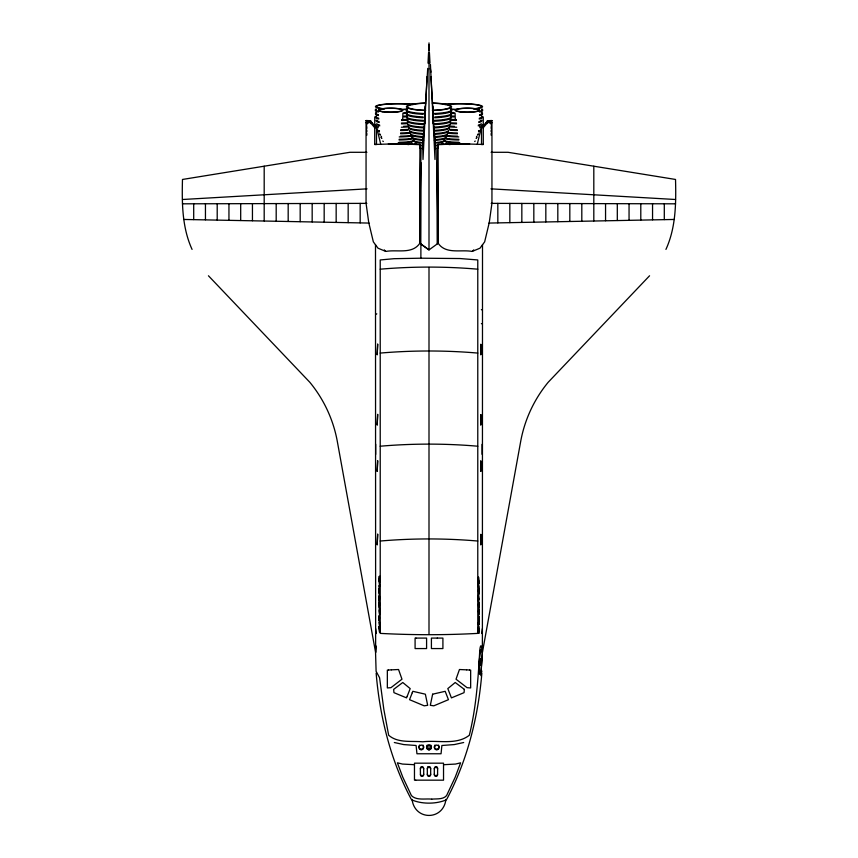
<?xml version="1.0" encoding="UTF-8"?>
<svg xmlns="http://www.w3.org/2000/svg" width="858" height="858" viewBox="0 0 858 858"><rect width="100%" height="100%" fill="white"/><g stroke="black" fill="none" stroke-linecap="round" stroke-linejoin="round"><path stroke-width="1.29" d="M420.881 258.204L460.017 258.537L477.777 259.953L477.777 633.386C445.323 635.156 412.677 635.113 380.223 633.386L380.223 259.953L394.09 258.687L420.881 258.204L420.892 244.015L419.894 243.189L419.894 144.294L406.638 143.929A16.71 0.697 0 0 0 388.331 143.929M482.507 244.627L482.389 652.37L480.834 675.664M420.795 243.951L421.106 162.827M385.435 251.126L385.875 251.415C397.265 249.335 412.205 254.558 419.894 243.189L420.72 148.144L419.894 148.144M455.094 113.074L455.287 119.584M419.894 243.189L420.72 148.144M433.076 123.756L432.829 106.188M438.106 148.144L437.28 148.144L436.894 163.224L437.205 243.951L429 249.914L420.892 244.015L429 249.914L429 42.9M430.426 64.479L434.995 159.491L435.371 139.672L434.47 134.416M481.853 673.122C478.26 716.752 467.406 760.263 446.836 799.098M402.713 119.584L402.906 113.074M427.992 63.16L428.571 52.692M428.71 50.075L429 44.841L429.29 50.075M422.726 149.378L427.713 68.393M481.906 671.031L481.188 673.165M379.397 605.491L379.236 602.96L379.333 605.845M376.233 646.074L375.643 652.466L375.493 244.627M481.724 633.515L482.389 628.614M423.53 134.416L422.629 139.672L423.005 159.491L427.07 76.512M482.464 652.123L520.785 440.894C524.796 419.412 534.277 399.142 548.176 382.282L649.56 275.772M425.171 106.188L424.924 123.756M477.23 144.412L481.906 125.139L484.041 125.032M665.937 249.399C675.954 227.488 676.115 203.078 675.525 179.461L508.075 152.295L491.098 152.295M419.53 745.076L418.843 746.771L419.551 748.508L421.278 749.238L422.994 748.508L423.702 746.76L422.994 745.012M427.284 745.012L426.565 746.76L427.284 748.508L429 749.227L430.716 748.508L431.435 746.76L430.716 745.012M435.006 745.012L434.298 746.76L435.006 748.508L436.722 749.238L438.449 748.508L439.157 746.771L438.47 745.076M445.924 799.42C443.361 820.784 414.618 820.741 412.076 799.42M437.559 774.216C437.398 776.275 434.448 776.158 434.298 774.152M420.366 768.843L421.353 767.363L422.865 767.363L423.702 768.832M423.702 774.152C423.552 776.158 420.602 776.275 420.441 774.216M427.327 768.832L428.163 767.363L429.837 767.363L430.673 768.832M430.673 774.152C430.48 776.233 427.52 776.233 427.327 774.152M434.298 768.832L435.135 767.363L436.647 767.363L437.634 768.843M366.795 123.177L366.859 125.064M366.795 126.544L366.859 128.432M366.795 129.923L366.859 131.8M366.795 133.29L366.859 135.167M473.691 249.893L473.187 250.59M483.29 127.703L487.805 122.319A16.817 0.708 0 0 1 491.945 122.78L489.843 122.78A14.715 0.611 0 0 0 488.91 122.565L486.239 122.383L481.499 127.756L481.499 144.519L483.29 144.466L483.29 127.703L481.499 127.756M491.141 125.064L491.205 123.177M491.141 128.432L491.205 126.544M491.141 131.8L491.205 129.923M491.141 135.167L491.205 133.29M446.492 799.753C436.39 804.246 421.6 804.3 411.508 799.753M437.205 243.951L438.106 243.189L438.106 144.294L451.362 143.929A16.71 0.697 0 0 1 469.669 143.929M472.383 251.351L479.997 248.187L484.652 241.859L489.253 222.608L491.945 203.271L491.945 120.57L487.29 120.924L487.29 123.552M472.565 251.126L472.125 251.415C460.735 249.335 445.795 254.558 438.106 243.189L436.894 162.827M429 749.956L430.716 749.227L431.435 747.479L430.716 745.731L429 745.012L427.284 745.731L426.565 747.479L427.284 749.227L429 749.956L429 744.873M463.674 742.513L454.311 744.572L441.891 745.495L441.055 753.764L416.945 753.764L416.109 745.495L403.689 744.572L394.326 742.513M375.665 314.307L376.801 313.878M375.643 444.176L375.643 454.472M379.054 578.217L379.686 577.981L379.375 581.756L379.054 579.515M380.223 269.187C412.559 266.398 445.441 266.398 477.777 269.187M380.223 353.078C412.559 350.3 445.441 350.3 477.777 353.078M380.223 446.214C412.559 443.425 445.441 443.425 477.777 446.214M380.223 541.033C412.559 538.245 445.441 538.245 477.777 541.033M388.352 670.044L387.344 670.13L387.344 687.944L390.969 687.666L401.973 679.204L398.552 669.519L391.441 669.841M388.449 670.034L391.334 669.851M182.475 199.506L367.052 188.846M371.761 122.383L369.09 122.565A14.715 0.611 0 0 0 368.157 122.78L366.055 122.78A16.817 0.708 0 0 1 370.195 122.319L371.761 122.383L376.501 127.756L376.501 144.519L374.71 144.466L374.71 127.703L370.195 122.319M674.334 219.455L488.91 223.069M486.239 122.383L487.805 122.319M374.71 144.466L390.69 143.972A14.607 0.611 0 0 1 404.268 143.972L417.792 144.594M374.517 125.193L376.094 125.139L380.77 144.412M370.71 123.552L370.71 120.924L366.055 120.57L366.055 203.271L368.747 222.608L373.348 241.859L378.003 248.187L385.617 251.351M443.532 764.703L455.566 764.06L460.607 762.816L455.266 777.058L446.578 795.591C443.178 799.656 436.711 798.669 431.885 799.13M182.475 203.818L366.827 203.367M422.865 766.634L421.192 766.644L420.366 768.125L420.441 774.935C420.602 776.994 423.552 776.876 423.702 774.871L423.702 768.114M366.055 120.57L368.157 120.57A14.715 0.611 0 0 0 370.71 120.924M487.29 120.924A14.715 0.611 0 0 0 489.843 120.57L491.945 120.57M366.902 152.295L349.925 152.295L182.475 179.461C181.885 203.078 182.046 227.488 192.063 249.399M431.713 799.13C425.257 798.423 416.43 800.707 411.422 795.591L402.734 777.058L397.393 762.816L402.434 764.06L414.468 764.703M491.173 203.367L675.525 203.818M435.135 766.634L436.808 766.644L437.634 768.125L437.559 774.935C437.398 776.994 434.448 776.876 434.298 774.871L434.298 768.114M369.09 223.069L183.666 219.455M374.71 127.703L376.501 127.756M481.906 125.139L483.483 125.193M483.29 144.466L467.31 143.972A14.607 0.611 0 0 0 453.732 143.972L440.208 144.594M373.959 125.032L376.094 125.139M466.559 669.841L459.448 669.519L456.027 679.204L467.031 687.666L470.656 687.944L470.656 670.13L469.648 670.044M490.948 188.846L675.525 199.506M466.666 669.851L469.551 670.034M481.381 309.62L482.196 309.92M481.381 323.563L482.196 323.874M208.44 275.772L309.824 382.282C323.723 399.142 333.204 419.412 337.215 440.894L375.536 652.123L376.104 671.299L379.579 677.734L383.837 709.427L388.663 735.231C397.801 743.318 411.518 740.765 422.769 741.805C437.666 739.918 456.542 745.409 469.337 735.231C476.233 707.228 478.163 678.646 479.794 650.053A16.345 1.802 89.7 0 1 481.07 645.795L482.368 649.506M384.813 250.59L384.309 249.893M411.164 799.098C390.594 760.263 379.74 716.752 376.147 673.122M430.287 68.393L430.93 72.147M375.611 628.614L376.276 633.515M430.93 76.512L435.274 149.378M429.429 52.692L430.008 63.16M437.28 148.144L438.106 243.189M664.296 203.711L664.296 219.573M652.552 203.678L652.552 219.777M640.797 203.657L640.797 220.013M629.053 203.636L629.053 220.249M617.31 203.603L617.31 220.485M605.555 203.582L605.555 220.721M593.811 166.205L593.811 220.956M581.81 203.528L581.81 221.192M569.819 203.507L569.819 221.439M557.818 203.485L557.818 221.675M545.827 203.464L545.827 221.922M533.826 203.443L533.826 222.158M521.836 203.421L521.836 222.404M509.834 203.4L509.834 222.64M497.833 203.378L497.833 222.887M489.843 120.57L489.843 122.78M483.258 116.87L483.258 126.276M478.496 622.801L478.496 624.442L478.399 622.769M429 267.428L429 634.47M379.676 584.888L379.676 586.518M379.579 584.92L379.579 586.561M374.742 116.87L374.742 126.276M368.157 120.57L368.157 122.78M360.167 203.378L360.167 222.887M348.166 203.4L348.166 222.64M336.164 203.421L336.164 222.404M324.174 203.443L324.174 222.158M312.173 203.464L312.173 221.922M300.182 203.485L300.182 221.675M288.181 203.507L288.181 221.439M276.19 203.528L276.19 221.192M264.189 166.205L264.189 220.956M252.445 203.582L252.445 220.721M240.69 203.603L240.69 220.485M228.947 203.636L228.947 220.249M217.203 203.657L217.203 220.013M205.448 203.678L205.448 219.777M193.704 203.711L193.704 219.573M408.269 129.376A20.463 2.703 0 0 1 400.707 129.708M378.271 127.735A20.463 2.703 0 0 1 378.271 126.33M408.569 126.887A21.075 2.788 0 0 1 401.34 127.231M379.783 125.869A21.075 2.788 0 0 1 377.681 125.193M407.207 116.785A22.523 2.982 0 0 1 403.871 116.945M378.528 115.562A22.523 2.982 0 0 1 376.276 113.299M407.11 119.401A22.308 2.949 0 0 1 401.533 119.616M378.721 118.179A22.308 2.949 0 0 1 376.49 115.937M412.816 138.138A17.063 2.252 0 0 1 399.152 139.264M381.553 137.591A17.063 2.252 0 0 1 381.553 136.422M407.711 122.769A21.868 2.896 0 0 1 401.458 123.037M379.097 121.622A21.868 2.896 0 0 1 376.169 120.174M412.516 138.91A16.72 2.209 0 0 1 399.12 140.004M381.896 138.374A16.72 2.209 0 0 1 381.317 137.806M407.078 120.238A22.222 2.939 0 0 1 401.512 120.463M378.796 119.026A22.222 2.939 0 0 1 376.576 116.795M408.665 126.051A21.257 2.81 0 0 1 403.539 126.33M379.633 125.021A21.257 2.81 0 0 1 376.78 123.616M401.437 123.863A21.729 2.874 0 0 0 407.657 123.606A21.257 3.539 0 0 0 423.498 127.07M379.215 122.469A21.729 2.874 0 0 1 377.048 120.281M413.245 140.98A15.208 2.016 0 0 1 398.037 142.996M383.344 141.506A15.208 2.016 0 0 1 382.829 140.98M407.529 109.18A21.439 2.831 0 0 1 401.394 109.438M382.872 108.644A21.439 2.831 0 0 1 382.872 104.633A21.439 2.831 0 0 1 413.191 104.633M411.025 135.457A18.361 2.424 0 0 1 400.429 136.154M380.298 134.374A18.361 2.424 0 0 1 379.676 133.741M407.26 113.31A22.662 2.992 0 0 1 403.904 113.46M378.41 112.066A22.662 2.992 0 0 1 376.147 109.792M407.218 115.948A22.576 2.982 0 0 1 403.882 116.098M378.485 114.704A22.576 2.982 0 0 1 376.233 112.441M407.26 112.452A22.662 2.992 0 0 1 403.904 112.612M378.41 111.218A22.662 2.992 0 0 1 376.147 108.945M407.239 109.374A22.608 2.992 0 0 1 401.576 109.588M384.277 109.009A22.608 2.992 0 0 1 380.566 104.74A22.608 2.992 0 0 1 412.945 104.386M410.403 133.194A19.23 2.542 0 0 1 400.547 133.762M379.461 131.907A19.23 2.542 0 0 1 379.461 130.588M412.827 135.918A18.061 2.392 0 0 1 399.217 136.937M380.598 135.167A18.061 2.392 0 0 1 379.976 134.556M410.896 132.347A19.498 2.574 0 0 1 400.579 132.969M379.204 131.081A19.498 2.574 0 0 1 378.539 130.416M408.151 130.202A20.238 2.681 0 0 1 400.675 130.534M413.095 140.744A15.594 2.059 0 0 1 399.056 142.267M411.529 142.846A13.975 1.845 0 0 1 407.915 144.637M457.293 129.708A20.463 2.703 0 0 1 449.731 129.376M479.729 126.33A20.463 2.703 0 0 1 479.729 127.735M480.319 125.193A21.075 2.788 0 0 1 478.217 125.869M456.66 127.231A21.075 2.788 0 0 1 449.431 126.887M481.724 113.299A22.523 2.982 0 0 1 479.472 115.562M454.129 116.945A22.523 2.982 0 0 1 450.793 116.785M481.51 115.937A22.308 2.949 0 0 1 479.279 118.179M456.467 119.616A22.308 2.949 0 0 1 450.89 119.401M476.447 136.422A17.063 2.252 0 0 1 476.447 137.591M458.848 139.264A17.063 2.252 0 0 1 445.184 138.138M481.831 120.174A21.868 2.896 0 0 1 478.903 121.622M456.542 123.037A21.868 2.896 0 0 1 450.289 122.769M476.683 137.806A16.72 2.209 0 0 1 476.104 138.374M458.88 140.004A16.72 2.209 0 0 1 445.484 138.91M481.424 116.795A22.222 2.939 0 0 1 479.204 119.026M456.488 120.463A22.222 2.939 0 0 1 450.922 120.238M481.22 123.616A21.257 2.81 0 0 1 478.367 125.021M454.461 126.33A21.257 2.81 0 0 1 449.335 126.051M480.952 120.281A21.729 2.874 0 0 1 478.785 122.469M456.563 123.863A21.729 2.874 0 0 1 450.343 123.606A21.257 3.539 0 0 1 434.502 127.07M475.171 140.98A15.208 2.016 0 0 1 474.656 141.506M459.963 142.996A15.208 2.016 0 0 1 444.755 140.98M444.809 104.633A21.439 2.831 0 0 1 475.128 104.633A21.439 2.831 0 0 1 475.128 108.644M456.606 109.438A21.439 2.831 0 0 1 450.471 109.18M457.571 136.154A18.361 2.424 0 0 1 446.975 135.457M478.324 133.741A18.361 2.424 0 0 1 477.702 134.374M481.853 109.792A22.662 2.992 0 0 1 479.59 112.066M454.096 113.46A22.662 2.992 0 0 1 450.74 113.31M481.767 112.441A22.576 2.982 0 0 1 479.515 114.704M454.118 116.098A22.576 2.982 0 0 1 450.782 115.948M481.853 108.945A22.662 2.992 0 0 1 479.59 111.218M454.096 112.612A22.662 2.992 0 0 1 450.74 112.452M445.055 104.386A22.608 2.992 0 0 1 477.434 104.74A22.608 2.992 0 0 1 473.723 109.009M456.424 109.588A22.608 2.992 0 0 1 450.761 109.374M478.539 130.588A19.23 2.542 0 0 1 478.539 131.907M457.453 133.762A19.23 2.542 0 0 1 447.597 133.194M458.783 136.937A18.061 2.392 0 0 1 445.173 135.918M478.024 134.556A18.061 2.392 0 0 1 477.402 135.167M479.461 130.416A19.498 2.574 0 0 1 478.796 131.081M457.421 132.969A19.498 2.574 0 0 1 447.104 132.347M457.325 130.534A20.238 2.681 0 0 1 449.849 130.202M458.944 142.267A15.594 2.059 0 0 1 444.905 140.744M450.085 144.637A13.975 1.845 0 0 1 446.471 142.846M449.463 127.038A20.463 3.411 0 0 1 434.298 130.341M423.702 130.341A20.463 3.411 0 0 1 408.537 127.038M450.075 124.496A21.075 3.518 0 0 1 434.459 127.896M423.541 127.896A21.075 3.518 0 0 1 407.925 124.496M447.061 134.524A18.061 3.014 0 0 1 434.802 137.377M423.198 137.377A18.061 3.014 0 0 1 410.939 134.524M450.761 113.181A22.523 3.754 0 0 1 434.834 117.782M423.166 117.782A22.523 3.754 0 0 1 407.239 113.181M450.547 115.809A22.308 3.722 0 0 1 434.77 120.367M423.23 120.367A22.308 3.722 0 0 1 407.453 115.809M445.474 136.229A17.063 2.842 0 0 1 434.48 139.661M423.52 139.661A17.063 2.842 0 0 1 412.526 136.229M450.868 120.227A21.868 3.647 0 0 1 434.663 123.745M423.337 123.745A21.868 3.647 0 0 1 407.132 120.227M445.72 137.763A16.72 2.788 0 0 1 434.373 140.401M423.627 140.401A16.72 2.788 0 0 1 412.28 137.763M451.222 117.621A22.222 3.7 0 0 1 434.749 121.203M423.251 121.203A22.222 3.7 0 0 1 406.778 117.621M449.989 120.131A21.729 3.625 0 0 1 434.62 124.571M423.38 124.571A21.729 3.625 0 0 1 408.011 120.131M449.238 127.885A20.238 3.378 0 0 1 434.234 131.145M423.766 131.145A20.238 3.378 0 0 1 408.762 127.885M442.975 143.254A13.975 2.327 0 0 1 441.098 144.423M438.878 144.905A13.975 2.327 0 0 1 435.982 145.27M422.018 145.27A13.975 2.327 0 0 1 419.122 144.905M416.902 144.423A13.975 2.327 0 0 1 415.025 143.254M444.208 140.916A15.208 2.542 0 0 1 436.604 143.114M421.396 143.114A15.208 2.542 0 0 1 413.792 140.916M448.23 131.231A19.23 3.207 0 0 1 435.178 134.266M422.822 134.266A19.23 3.207 0 0 1 409.77 131.231M444.058 139.479A15.594 2.595 0 0 1 436.797 142.407M421.203 142.407A15.594 2.595 0 0 1 413.942 139.479M432.357 103.228A21.439 3.571 0 0 1 450.439 106.757A21.439 3.571 0 0 1 432.357 110.285M425.643 110.285A21.439 3.571 0 0 1 407.561 106.757A21.439 3.571 0 0 1 425.643 103.228M447.361 133.719A18.361 3.067 0 0 1 434.899 136.615M423.101 136.615A18.361 3.067 0 0 1 410.639 133.719M438.577 145.603A13.546 2.263 0 0 1 435.767 145.957M422.233 145.957A13.546 2.263 0 0 1 419.423 145.603M450.89 109.685A22.662 3.775 0 0 1 434.867 114.318M423.133 114.318A22.662 3.775 0 0 1 407.11 109.685M450.804 112.323A22.576 3.764 0 0 1 434.845 116.935M423.155 116.935A22.576 3.764 0 0 1 407.196 112.323M450.89 108.837A22.662 3.775 0 0 1 432.55 113.556M425.45 113.556A22.662 3.775 0 0 1 407.11 108.837M437.462 148.048A11.969 1.995 0 0 1 434.985 148.359M423.015 148.359A11.969 1.995 0 0 1 420.538 148.048M432.539 103.035A22.608 3.775 0 0 1 451.608 106.757A22.608 3.775 0 0 1 432.539 110.478M425.461 110.478A22.608 3.775 0 0 1 406.392 106.757A22.608 3.775 0 0 1 425.461 103.035M448.498 130.405A19.498 3.25 0 0 1 434.051 133.548M423.949 133.548A19.498 3.25 0 0 1 409.502 130.405M378.882 590.293L379.107 593.629L379.097 587.848L378.882 590.293M379.847 579.354L379.365 583.547L378.904 576.555L379.847 576.201L379.847 579.354M379.601 597.522L379.375 600.364L379.257 596.331L379.129 600.536L379.236 594.648L379.601 597.522M478.238 628.871L478.238 632.968L479.182 633.322L478.721 625.975L478.238 628.871M478.485 611.293L478.839 614.971L478.946 609.169L478.828 613.277L478.7 609.159L478.485 611.293M478.399 629.107L478.399 631.306L479.021 631.542L478.71 627.766L478.399 629.107M479.193 618.993L478.989 621.889L478.968 616.098L479.193 618.993M378.893 617.503L379.086 620.881L379.193 616.816L379.193 620.924L379.311 615.143L378.893 617.503M379.601 604.332C378.732 616.634 378.689 592.428 379.601 604.332M478.485 604.354C479.011 617.31 479.601 594.851 478.485 604.354M478.485 590.872L478.839 594.508L478.989 588.856C478.989 601.737 478.946 581.392 478.485 590.872M478.635 604.761C478.861 610.059 479.279 601.286 478.635 604.761M378.635 626.887L379.579 632.357L379.579 625.986L378.893 628.603L378.635 626.887M479.311 582.593L479.3 583.279L478.496 577.005L478.496 583.376L479.182 581.274L479.311 582.593M379.601 624.967L379.568 626.061L378.904 622.297L379.579 622.039L379.601 624.967M478.485 583.837L478.496 587.322L479.182 587.58L478.485 583.837M379.461 617.975C379.279 621.514 379.268 614.575 379.461 617.975M478.625 591.023C478.625 595.066 478.989 589.028 478.625 591.023M478.839 664.682L479.579 674.367L481.07 671.514L482.335 653.464L481.424 650.139A12.548 1.384 89.7 0 0 480.373 650.975L478.839 664.682M479.965 662.698C480.587 672.586 481.338 649.581 479.965 662.698M464.35 689.382L464.06 692.653L451.426 697.886L447.812 688.609L455.223 682.507L464.35 689.382M432.636 694.186L430.319 705.308L433.816 705.823L448.455 699.678L445.184 691.312L432.636 694.186M379.579 608.032L378.904 610.789L379.579 614.467L379.579 608.032M479.182 599.088L478.496 601.329L478.496 594.894L479.182 599.088M407.207 696.256L406.574 697.886L393.94 692.653L393.65 689.382L402.777 682.507L410.188 688.609L407.207 696.256M412.258 692.749L409.545 699.678L424.184 705.823L427.681 705.308L425.364 694.186L412.816 691.312L412.258 692.749M419.53 745.795L418.843 747.49L419.551 749.238L421.278 749.956L422.994 749.227L423.702 747.479L422.994 745.731L421.278 745.012L419.53 745.795M435.006 745.731L434.298 747.479L435.006 749.227L436.722 749.956L438.449 749.238L439.157 747.49L438.449 745.741L436.722 745.012L435.006 745.731M428.163 766.634L427.327 768.114L427.327 774.871C427.52 776.951 430.48 776.951 430.673 774.871L430.673 768.114L429.837 766.634L428.163 766.634M377.67 344.208L377.198 354.676L377.67 344.208M377.67 414.435L377.198 424.914L377.67 414.435M377.67 460.832L377.198 471.299L377.67 460.832M377.67 534.255L377.198 544.723L377.67 534.255M379.847 584.824L378.904 585.177L378.904 586.818L379.847 586.464L379.847 584.824M415.712 780.158L414.468 780.179L414.468 763.18L443.532 763.18L443.532 780.179L415.712 780.158M415.948 638.095L415.09 638.095L415.09 648.573L426.587 648.562L426.587 638.084L415.948 638.095M437.28 638.084L431.413 638.084L431.413 648.562L442.91 648.573L442.91 638.095L437.28 638.084M480.802 344.38L480.802 354.676L480.802 344.38M480.802 414.618L480.802 424.914L480.802 414.618M482.357 444.176L482.357 454.472L482.357 444.187M480.802 461.003L480.802 471.299L480.802 461.003M480.802 534.427L480.802 544.723L480.802 534.427M479.182 623.058L478.238 622.704L478.238 624.345L479.182 624.699L479.182 623.058M461.239 111.98A12.226 2.038 0 0 0 479.568 110.21A12.226 2.038 0 0 0 461.239 108.451A12.226 2.038 0 0 0 461.239 111.98M459.148 111.583A11.594 1.931 0 0 0 478.539 110.714A11.594 1.931 0 0 0 464.35 108.344A11.594 1.931 0 0 0 459.148 111.583M382.014 111.658A12.226 2.038 0 0 0 402.456 110.736A12.226 2.038 0 0 0 387.494 108.247A12.226 2.038 0 0 0 382.014 111.658M382.464 111.583A11.594 1.931 0 0 0 401.855 110.714A11.594 1.931 0 0 0 387.655 108.344A11.594 1.931 0 0 0 382.464 111.583"/></g></svg>
